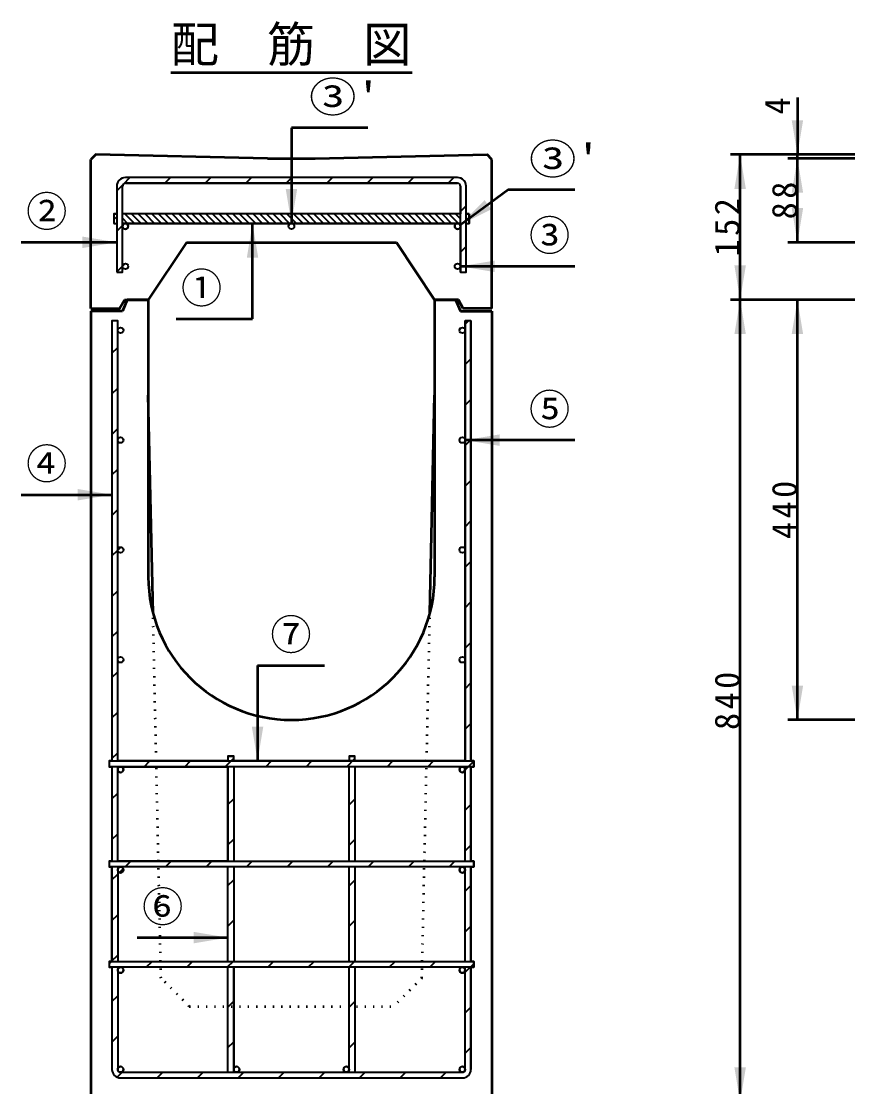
# Model space of a CAD drawing. Units: millimetres, scale not verified. Extents: x -2102 to 2102, y -1485 to 1485.
# Drawn here: x -1003 to -130, y -854 to 262 of the extents above; entities that cross this region are included whole.
import ezdxf
from ezdxf.enums import TextEntityAlignment as Align

# ---------------------------------------------------------------- set-up
doc = ezdxf.new("R2010")
doc.units = ezdxf.units.MM
doc.header["$LTSCALE"] = 5
doc.linetypes.add('DOTTED', pattern=[1.75, 0.25, -1.5])
doc.layers.add('0-0_V-nasSTD', color=7, linetype='Continuous', lineweight=35)
doc.layers.add('0-1_0', color=7, linetype='Continuous', lineweight=50)
doc.styles.add('ＭＳ ゴシック', font='')
doc.styles.get('ＭＳ ゴシック').set_extended_font_data('MS Gothic')

msp = doc.modelspace()

# ---------------------------------------------------------------- linework, layer by layer
at = {"layer": '0-0_V-nasSTD'}
for p, q in [((-902.531, 84.23), (-895.97, 90.791)), ((-895.277, 91.484), (-888.716, 98.045)), ((-545.531, 98.045), (-893.531, 98.045)), ((-893.531, 92.045), (-545.531, 92.045)), ((-852.29, 92.045), (-846.29, 98.045)), ((-809.863, 92.045), (-803.863, 98.045)), ((-767.437, 92.045), (-761.437, 98.045)), ((-725.011, 92.045), (-719.011, 98.045)), ((-682.584, 92.045), (-676.584, 98.045)), ((-640.158, 92.045), (-634.158, 98.045)), ((-597.731, 92.045), (-591.731, 98.045)), ((-555.305, 92.045), (-549.305, 98.045)), ((-902.531, 89.045), (-902.531, -0.955)), ((-542.531, 89.045), (-542.531, 60.045)), ((-536.531, 60.045), (-536.531, 89.045)), ((-542.531, 62.393), (-536.531, 68.393)), ((-905.531, 57.307), (-902.531, 54.307)), ((-894.126, 60.045), (-884.126, 50.045)), ((-887.055, 60.045), (-877.055, 50.045)), ((-879.984, 60.045), (-869.984, 50.045)), ((-872.913, 60.045), (-862.913, 50.045)), ((-865.842, 60.045), (-855.842, 50.045)), ((-858.771, 60.045), (-848.771, 50.045)), ((-851.7, 60.045), (-841.7, 50.045)), ((-844.629, 60.045), (-834.629, 50.045)), ((-837.558, 60.045), (-827.558, 50.045)), ((-830.487, 60.045), (-820.487, 50.045)), ((-823.416, 60.045), (-813.416, 50.045)), ((-816.345, 60.045), (-806.345, 50.045)), ((-809.274, 60.045), (-799.274, 50.045)), ((-802.202, 60.045), (-792.202, 50.045)), ((-795.131, 60.045), (-785.131, 50.045)), ((-788.06, 60.045), (-778.06, 50.045)), ((-780.989, 60.045), (-770.989, 50.045)), ((-773.918, 60.045), (-763.918, 50.045)), ((-766.847, 60.045), (-756.847, 50.045)), ((-759.776, 60.045), (-749.776, 50.045)), ((-752.705, 60.045), (-742.705, 50.045)), ((-745.634, 60.045), (-735.634, 50.045)), ((-738.563, 60.045), (-728.563, 50.045)), ((-731.492, 60.045), (-721.492, 50.045)), ((-724.421, 60.045), (-714.421, 50.045)), ((-717.35, 60.045), (-707.35, 50.045)), ((-710.279, 60.045), (-700.279, 50.045)), ((-703.208, 60.045), (-693.208, 50.045)), ((-696.136, 60.045), (-686.136, 50.045)), ((-689.065, 60.045), (-679.065, 50.045)), ((-681.994, 60.045), (-671.994, 50.045)), ((-674.923, 60.045), (-664.923, 50.045)), ((-667.852, 60.045), (-657.852, 50.045)), ((-660.781, 60.045), (-650.781, 50.045)), ((-653.71, 60.045), (-643.71, 50.045)), ((-646.639, 60.045), (-636.639, 50.045)), ((-639.568, 60.045), (-629.568, 50.045)), ((-632.497, 60.045), (-622.497, 50.045)), ((-625.426, 60.045), (-615.426, 50.045)), ((-618.355, 60.045), (-608.355, 50.045)), ((-611.284, 60.045), (-601.284, 50.045)), ((-604.213, 60.045), (-594.213, 50.045)), ((-597.142, 60.045), (-587.142, 50.045)), ((-590.07, 60.045), (-580.07, 50.045)), ((-582.999, 60.045), (-572.999, 50.045)), ((-575.928, 60.045), (-565.928, 50.045)), ((-568.857, 60.045), (-558.857, 50.045)), ((-561.786, 60.045), (-551.786, 50.045)), ((-554.715, 60.045), (-544.715, 50.045)), ((-547.644, 60.045), (-542.531, 54.931)), ((-533.531, 60.045), (-536.531, 60.045)), ((-536.531, 56.002), (-533.531, 53.002)), ((-905.531, 50.236), (-905.34, 50.045)), ((-905.531, 50.045), (-902.531, 50.045)), ((-902.531, 41.804), (-896.531, 47.804)), ((-896.531, 55.378), (-891.197, 50.045)), ((-896.394, 47.941), (-894.427, 49.908)), ((-545.531, 50.045), (-542.531, 50.045)), ((-542.531, 19.966), (-536.531, 25.966)), ((-902.531, -0.622), (-896.531, 5.378)), ((-896.51, 5.399), (-893.884, 8.024)), ((-531.531, -51.955), (-537.531, -51.955)), ((-537.531, -55.468), (-534.018, -51.955)), ((-543.482, -61.419), (-541.066, -59.003)), ((-907.531, -86.056), (-901.531, -80.056)), ((-537.531, -97.894), (-531.531, -91.894)), ((-907.531, -128.483), (-901.531, -122.483)), ((-537.531, -140.321), (-531.531, -134.321)), ((-907.531, -170.909), (-901.531, -164.909)), ((-537.531, -182.747), (-531.531, -176.747)), ((-907.531, -213.336), (-901.531, -207.336)), ((-537.531, -225.173), (-531.531, -219.173)), ((-907.531, -255.762), (-901.531, -249.762)), ((-537.531, -267.6), (-531.531, -261.6)), ((-901.522, -292.18), (-898.306, -288.964)), ((-907.531, -298.188), (-901.531, -292.188)), ((-537.531, -310.026), (-531.531, -304.026)), ((-907.531, -340.615), (-901.531, -334.615)), ((-537.531, -352.453), (-531.531, -346.453)), ((-907.531, -383.041), (-901.531, -377.041)), ((-537.531, -394.879), (-531.531, -388.879)), ((-907.531, -425.468), (-901.531, -419.468)), ((-537.531, -437.305), (-531.531, -431.305)), ((-907.531, -467.894), (-901.531, -461.894)), ((-537.531, -479.732), (-531.531, -473.732)), ((-910.531, -513.321), (-910.165, -512.955)), ((-907.531, -510.321), (-901.531, -504.321)), ((-873.739, -518.955), (-867.739, -512.955)), ((-831.313, -518.955), (-825.313, -512.955)), ((-788.886, -518.955), (-780.031, -510.1)), ((-746.46, -518.955), (-740.46, -512.955)), ((-704.033, -518.955), (-698.033, -512.955)), ((-661.607, -518.955), (-653.031, -510.379)), ((-653.031, -512.955), (-659.031, -512.955)), ((-619.18, -518.955), (-613.18, -512.955)), ((-576.754, -518.955), (-570.754, -512.955)), ((-537.531, -522.158), (-528.531, -513.158)), ((-540.32, -524.948), (-537.538, -522.166)), ((-907.531, -552.747), (-901.531, -546.747)), ((-786.031, -558.526), (-780.031, -552.526)), ((-659.031, -558.805), (-653.031, -552.805)), ((-537.531, -564.585), (-531.531, -558.585)), ((-907.531, -595.173), (-901.531, -589.173)), ((-786.031, -600.953), (-780.031, -594.953)), ((-659.031, -601.232), (-653.031, -595.232)), ((-537.531, -607.011), (-531.531, -601.011)), ((-893.886, -623.955), (-887.886, -617.955)), ((-851.46, -623.955), (-845.46, -617.955)), ((-809.033, -623.955), (-803.033, -617.955)), ((-766.607, -623.955), (-760.607, -617.955)), ((-724.18, -623.955), (-718.18, -617.955)), ((-681.754, -623.955), (-675.754, -617.955)), ((-639.328, -623.955), (-633.328, -617.955)), ((-596.901, -623.955), (-590.901, -617.955)), ((-554.475, -623.955), (-548.475, -617.955)), ((-528.531, -623.955), (-528.531, -617.955)), ((-907.531, -637.6), (-901.531, -631.6)), ((-899.664, -629.733), (-895.753, -625.822)), ((-786.031, -643.379), (-780.031, -637.379)), ((-659.031, -643.658), (-653.031, -637.658)), ((-537.531, -649.437), (-531.531, -643.437)), ((-907.531, -680.026), (-901.531, -674.026)), ((-786.031, -685.805), (-780.031, -679.805)), ((-659.031, -686.085), (-653.031, -680.085)), ((-537.531, -691.864), (-531.531, -685.864)), ((-910.531, -725.453), (-908.033, -722.955)), ((-907.531, -722.453), (-901.531, -716.453)), ((-871.607, -728.955), (-865.607, -722.955)), ((-829.18, -728.955), (-823.18, -722.955)), ((-786.754, -728.955), (-780.031, -722.232)), ((-744.328, -728.955), (-738.328, -722.955)), ((-701.901, -728.955), (-695.901, -722.955)), ((-659.475, -728.955), (-653.031, -722.511)), ((-617.048, -728.955), (-611.048, -722.955)), ((-574.622, -728.955), (-568.622, -722.955)), ((-537.531, -734.29), (-528.531, -725.29)), ((-537.531, -835.955), (-537.531, -731.955)), ((-907.531, -764.879), (-901.531, -758.879)), ((-786.031, -770.658), (-780.031, -764.658)), ((-659.031, -770.937), (-653.031, -764.937)), ((-537.531, -776.717), (-531.531, -770.717)), ((-907.531, -807.305), (-901.531, -801.305)), ((-786.031, -813.085), (-780.031, -807.085)), ((-659.031, -813.364), (-653.031, -807.364)), ((-537.531, -819.143), (-531.531, -813.143)), ((-902.041, -844.242), (-896.754, -838.955)), ((-898.531, -844.955), (-540.531, -844.955)), ((-860.328, -844.955), (-854.328, -838.955)), ((-817.901, -844.955), (-811.901, -838.955)), ((-775.475, -844.955), (-769.475, -838.955)), ((-733.048, -844.955), (-727.048, -838.955)), ((-690.622, -844.955), (-684.622, -838.955)), ((-648.196, -844.955), (-642.196, -838.955)), ((-605.769, -844.955), (-599.769, -838.955)), ((-563.343, -844.955), (-557.343, -838.955))]:
    msp.add_line(p, q, dxfattribs=at)
at = {"layer": '0-0_V-nasSTD', "lineweight": 50}
for p, q in [((-864.535, -358.346), (-869.531, -129.955)), ((-574.527, -358.346), (-569.531, -129.955))]:
    msp.add_line(p, q, dxfattribs=at)
at = {"layer": '0-0_V-nasSTD'}
for points in [[(-902.531, -0.955), (-896.531, -0.955), (-896.531, 89.045)], [(-902.531, 60.045), (-905.531, 60.045), (-905.531, 50.045)], [(-542.531, 60.045), (-719.531, 60.045), (-896.531, 60.045)], [(-536.531, 50.045), (-533.531, 50.045), (-533.531, 60.045)], [(-896.531, 50.045), (-893.531, 50.045), (-545.531, 50.045)], [(-542.531, 50.045), (-542.531, 47.045), (-542.531, 5.045), (-542.531, -0.955), (-536.531, -0.955), (-536.531, 50.045)], [(-531.531, -835.955), (-531.531, -728.955), (-528.531, -728.955), (-528.531, -722.955), (-531.531, -722.955), (-531.531, -623.955), (-528.531, -623.955), (-528.531, -617.955), (-531.531, -617.955), (-531.531, -518.955), (-528.531, -518.955), (-528.531, -512.955), (-531.531, -512.955), (-531.531, -176.955), (-531.531, -51.955), (-537.531, -51.955), (-537.531, -61.955), (-537.531, -176.955), (-537.531, -291.955), (-537.531, -406.955), (-537.531, -512.955), (-579.055, -512.955), (-653.031, -512.955), (-653.031, -507.955), (-659.031, -507.955), (-659.031, -512.955), (-755.031, -512.955), (-780.031, -512.955), (-780.031, -507.955), (-786.031, -507.955), (-786.031, -512.955), (-860.007, -512.955), (-901.531, -512.955), (-901.531, -406.955), (-901.531, -291.955), (-901.531, -176.955), (-901.531, -61.955), (-901.531, -51.955), (-907.531, -51.955), (-907.531, -234.107)], [(-907.531, -234.107), (-907.531, -512.955), (-910.531, -512.955), (-910.531, -518.955), (-907.531, -518.955), (-907.531, -617.955), (-910.531, -617.955), (-910.531, -623.955), (-907.531, -623.955), (-907.531, -722.955), (-910.531, -722.955), (-910.531, -728.955), (-907.531, -728.955), (-907.531, -835.955)], [(-898.531, -728.955), (-901.531, -728.955), (-901.531, -731.955), (-901.531, -835.955)], [(-898.531, -838.955), (-786.031, -838.955), (-786.031, -769.955), (-786.031, -728.955), (-855.748, -728.955), (-898.531, -728.955)], [(-537.531, -731.955), (-537.531, -728.955), (-540.531, -728.955), (-583.314, -728.955), (-653.031, -728.955), (-653.031, -769.955), (-653.031, -838.955), (-540.531, -838.955)]]:
    msp.add_lwpolyline(points, dxfattribs=at)
for points in [[(-901.531, -617.955), (-901.531, -521.955), (-901.531, -518.955), (-898.531, -518.955), (-859.888, -518.955), (-786.031, -518.955), (-786.031, -617.955), (-857.936, -617.955)], [(-780.031, -617.955), (-659.031, -617.955), (-659.031, -518.955), (-780.031, -518.955)], [(-537.531, -521.955), (-537.531, -518.955), (-540.531, -518.955), (-579.173, -518.955), (-653.031, -518.955), (-653.031, -617.955), (-581.125, -617.955), (-537.531, -617.955)], [(-855.866, -722.955), (-786.031, -722.955), (-786.031, -697.955), (-786.031, -623.955), (-857.818, -623.955), (-898.531, -623.955), (-901.531, -623.955), (-901.531, -626.955), (-901.531, -722.955)], [(-780.031, -722.955), (-659.031, -722.955), (-659.031, -623.955), (-780.031, -623.955)], [(-537.531, -626.955), (-537.531, -623.955), (-540.531, -623.955), (-581.243, -623.955), (-653.031, -623.955), (-653.031, -722.955), (-583.195, -722.955), (-537.531, -722.955)], [(-659.031, -835.955), (-659.031, -769.955), (-659.031, -728.955), (-780.031, -728.955), (-780.031, -769.955), (-780.031, -835.955), (-780.031, -838.955), (-777.031, -838.955), (-662.031, -838.955), (-659.031, -838.955)]]:
    msp.add_lwpolyline(points, close=True, dxfattribs=at)
for centre in [(-719.531, 47.045), (-893.531, 5.045), (-545.531, 5.045), (-898.531, -61.955), (-540.531, -61.955), (-898.531, -176.955), (-540.531, -176.955), (-898.531, -291.955), (-540.531, -291.955), (-898.531, -406.955), (-540.531, -406.955)]:
    msp.add_circle(centre, 3, dxfattribs=at)
for centre, radius, start, end in [((-893.531, 89.045), 9, 90, 180), ((-893.531, 89.045), 3, 90, 180), ((-545.531, 89.045), 9, 0, 90), ((-545.531, 89.045), 3, 0, 90), ((-893.531, 47.045), 3, 90, 180), ((-893.531, 47.045), 3, 180, 90), ((-545.531, 47.045), 3, 90, 0), ((-545.531, 47.045), 3, 0, 90), ((-898.531, -521.955), 3, 90, 180), ((-898.531, -521.955), 3, 180, 90), ((-540.531, -521.955), 3, 90, 0), ((-540.531, -521.955), 3, 0, 90), ((-898.531, -626.955), 3, 90, 180), ((-898.531, -626.955), 3, 180, 90), ((-540.531, -626.955), 3, 90, 0), ((-540.531, -626.955), 3, 0, 90), ((-898.531, -731.955), 3, 90, 180), ((-898.531, -731.955), 3, 180, 90), ((-540.531, -731.955), 3, 90, 0), ((-540.531, -731.955), 3, 0, 90), ((-898.531, -835.955), 9, 180, 270), ((-898.531, -835.955), 3, 270, 180), ((-898.531, -835.955), 3, 180, 270), ((-898.531, -835.955), 3, 180, 270), ((-898.531, -835.955), 3, 180, 270), ((-898.531, -835.955), 3, 180, 270), ((-898.531, -835.955), 3, 180, 270), ((-898.531, -835.955), 3, 180, 270), ((-898.531, -835.955), 3, 180, 270), ((-898.531, -835.955), 3, 180, 270), ((-777.031, -835.955), 3, 270, 180), ((-777.031, -835.955), 3, 180, 270), ((-662.031, -835.955), 3, 0, 270), ((-662.031, -835.955), 3, 270, 0), ((-540.531, -835.955), 3, 0, 270), ((-540.531, -835.955), 3, 270, 0), ((-540.531, -835.955), 3, 270, 0), ((-540.531, -835.955), 3, 270, 0), ((-540.531, -835.955), 3, 270, 0), ((-540.531, -835.955), 3, 270, 0), ((-540.531, -835.955), 9, 270, 0), ((-540.531, -835.955), 3, 270, 0), ((-540.531, -835.955), 3, 270, 0), ((-540.531, -835.955), 3, 270, 0)]:
    msp.add_arc(centre, radius, start, end, dxfattribs=at)
for points in [[(-195.531, 158.045), (-189.531, 122.045), (-183.531, 158.045)], [(-255.531, 86.045), (-249.531, 122.045), (-243.531, 86.045)], [(-195.531, 82.045), (-189.531, 118.045), (-183.531, 82.045)], [(-725.531, 86.045), (-719.531, 50.045), (-713.531, 86.045)], [(-542.817, 48.325), (-517.282, 74.4), (-513.744, 69.555)], [(-542.817, 48.325), (-513.744, 69.555), (-510.205, 64.709)], [(-195.531, 66.045), (-189.531, 30.045), (-183.531, 66.045)], [(-766.318, 14.045), (-760.318, 50.045), (-754.318, 14.045)], [(-938.531, 24.221), (-938.531, 36.221), (-902.531, 30.221)], [(-542.531, 5.045), (-506.531, -0.955), (-506.531, 11.045)], [(-255.531, 6.045), (-249.531, -29.955), (-243.531, 6.045)], [(-255.531, -65.955), (-249.531, -29.955), (-243.531, -65.955)], [(-195.531, -65.955), (-189.531, -29.955), (-183.531, -65.955)], [(-537.531, -176.955), (-501.531, -182.955), (-501.531, -170.955)], [(-943.531, -240.107), (-943.531, -228.107), (-907.531, -234.107)], [(-195.531, -433.955), (-189.531, -469.955), (-183.531, -433.955)], [(-255.531, -833.955), (-249.531, -869.955), (-243.531, -833.955)]]:
    msp.add_solid(points, dxfattribs=at)
at = {"layer": '0-1_0'}
for p, q in [((-845.934, 208.045), (-593.127, 208.045)), ((-189.531, 182.045), (-189.531, 122.045)), ((-719.531, 150.045), (-719.531, 50.045)), ((-639.531, 150.045), (-719.531, 150.045)), ((-929.531, -38.955), (-929.531, 117.045)), ((-744.531, 118.045), (-694.531, 118.045)), ((-694.531, 118.045), (-514.531, 122.045)), ((-509.531, 117.045), (-514.531, 122.045)), ((-509.531, -38.955), (-509.531, 117.045)), ((-129.531, 122.045), (-259.531, 122.045)), ((-249.531, -29.955), (-249.531, 122.045)), ((-129.531, 118.045), (-199.531, 118.045)), ((-189.531, 118.045), (-189.531, 122.045)), ((-189.531, 30.045), (-189.531, 118.045)), ((-760.318, -49.955), (-760.318, 50.045)), ((-1002.531, 30.221), (-902.531, 30.221)), ((-829.531, 30.045), (-869.531, -29.955)), ((-829.531, 30.045), (-609.531, 30.045)), ((-609.531, 30.045), (-569.531, -29.955)), ((-129.531, 30.045), (-199.531, 30.045)), ((-422.531, 5.045), (-542.531, 5.045)), ((-894.531, -29.955), (-869.531, -29.955)), ((-869.531, -29.955), (-869.531, -319.955)), ((-544.531, -29.955), (-569.531, -29.955)), ((-569.531, -29.955), (-569.531, -319.955)), ((-129.531, -29.955), (-259.531, -29.955)), ((-249.531, -869.955), (-249.531, -29.955)), ((-189.531, -469.955), (-189.531, -29.955)), ((-929.531, -41.955), (-929.531, -869.955)), ((-896.531, -41.955), (-929.531, -41.955)), ((-542.531, -41.955), (-509.531, -41.955)), ((-509.531, -41.955), (-509.531, -869.955)), ((-840.318, -49.955), (-760.318, -49.955)), ((-422.531, -176.955), (-537.531, -176.955)), ((-1002.531, -234.107), (-907.531, -234.107)), ((-755.031, -412.955), (-755.031, -512.955)), ((-755.031, -412.955), (-685.031, -412.955)), ((-129.531, -469.955), (-199.531, -469.955)), ((-881.031, -697.955), (-786.031, -697.955))]:
    msp.add_line(p, q, dxfattribs=at)
at = {"layer": '0-1_0', "lineweight": 35}
for p, q in [((-545.531, 98.045), (-893.531, 98.045)), ((-545.531, 92.045), (-893.531, 92.045)), ((-542.531, -0.955), (-542.531, 89.045)), ((-536.531, -0.955), (-536.531, 89.045)), ((-905.531, 60.045), (-905.531, 50.045)), ((-905.531, 60.045), (-902.531, 60.045)), ((-542.531, 60.045), (-896.531, 60.045)), ((-536.531, 60.045), (-533.531, 60.045)), ((-533.531, 60.045), (-533.531, 50.045)), ((-905.531, 50.045), (-902.531, 50.045)), ((-542.531, 50.045), (-896.531, 50.045)), ((-536.531, 50.045), (-533.531, 50.045)), ((-902.531, -0.955), (-896.531, -0.955)), ((-542.531, -0.955), (-536.531, -0.955)), ((-901.531, -51.955), (-907.531, -51.955)), ((-907.531, -51.955), (-907.531, -512.955)), ((-901.531, -512.955), (-901.531, -51.955)), ((-537.531, -512.955), (-537.531, -51.955)), ((-531.531, -51.955), (-531.531, -512.955)), ((-910.531, -512.955), (-910.531, -518.955)), ((-910.531, -512.955), (-910.531, -518.955)), ((-910.531, -512.955), (-528.531, -512.955)), ((-786.031, -507.955), (-780.031, -507.955)), ((-786.031, -507.955), (-786.031, -512.955)), ((-780.031, -512.955), (-780.031, -507.955)), ((-659.031, -507.955), (-653.031, -507.955)), ((-659.031, -507.955), (-659.031, -512.955)), ((-653.031, -512.955), (-653.031, -507.955)), ((-528.531, -512.955), (-528.531, -518.955)), ((-528.531, -518.955), (-910.531, -518.955)), ((-907.531, -518.955), (-907.531, -617.955)), ((-901.531, -617.955), (-901.531, -518.955)), ((-786.031, -617.955), (-786.031, -518.955)), ((-780.031, -518.955), (-780.031, -617.955)), ((-659.031, -617.955), (-659.031, -518.955)), ((-653.031, -518.955), (-653.031, -617.955)), ((-537.531, -617.955), (-537.531, -518.955)), ((-531.531, -518.955), (-531.531, -617.955)), ((-910.531, -617.955), (-910.531, -623.955)), ((-910.531, -617.955), (-528.531, -617.955)), ((-528.531, -623.955), (-910.531, -623.955)), ((-907.531, -722.955), (-907.531, -623.955)), ((-901.531, -623.955), (-901.531, -722.955)), ((-786.031, -722.955), (-786.031, -623.955)), ((-780.031, -623.955), (-780.031, -722.955)), ((-659.031, -722.955), (-659.031, -623.955)), ((-653.031, -623.955), (-653.031, -722.955)), ((-537.531, -722.955), (-537.531, -623.955)), ((-531.531, -623.955), (-531.531, -722.955)), ((-528.531, -617.955), (-528.531, -623.955)), ((-910.531, -722.955), (-910.531, -728.955)), ((-910.531, -722.955), (-528.531, -722.955)), ((-528.531, -722.955), (-528.531, -728.955)), ((-528.531, -728.955), (-910.531, -728.955)), ((-907.531, -728.955), (-907.531, -835.955)), ((-901.531, -728.955), (-901.531, -835.955)), ((-786.031, -838.955), (-786.031, -728.955)), ((-780.031, -838.955), (-780.031, -728.955)), ((-659.031, -838.955), (-659.031, -728.955)), ((-653.031, -728.955), (-653.031, -838.955)), ((-537.531, -835.955), (-537.531, -728.955)), ((-531.531, -728.955), (-531.531, -835.955)), ((-898.531, -838.955), (-540.531, -838.955)), ((-898.531, -844.955), (-540.531, -844.955))]:
    msp.add_line(p, q, dxfattribs=at)
at = {"layer": '0-1_0', "linetype": 'DOTTED'}
for p, q in [((-856.179, -740.307), (-864.535, -358.346)), ((-582.882, -740.307), (-574.527, -358.346)), ((-826.531, -769.955), (-856.179, -740.307)), ((-582.882, -740.307), (-612.531, -769.955)), ((-826.531, -769.955), (-612.531, -769.955))]:
    msp.add_line(p, q, dxfattribs=at)
at = {"layer": '0-1_0'}
for points in [[(-744.531, 118.045), (-924.531, 122.045), (-929.531, 117.045)], [(-422.531, 85.045), (-492.531, 85.045), (-542.817, 48.325)], [(-929.531, -38.955), (-899.531, -38.955), (-894.531, -29.955)], [(-869.531, -29.955), (-891.531, -29.955), (-896.531, -41.955)], [(-569.531, -29.955), (-547.531, -29.955), (-542.531, -41.955)], [(-509.531, -38.955), (-539.531, -38.955), (-544.531, -29.955)]]:
    msp.add_lwpolyline(points, dxfattribs=at)
at = {"layer": '0-1_0', "lineweight": 35}
for centre in [(-893.531, 47.045), (-719.531, 47.045), (-545.531, 47.045), (-893.531, 5.045), (-545.531, 5.045), (-898.531, -61.955), (-540.531, -61.955), (-898.531, -176.955), (-540.531, -176.955), (-898.531, -291.955), (-540.531, -291.955), (-898.531, -406.955), (-540.531, -406.955), (-898.531, -521.955), (-540.531, -521.955), (-898.531, -626.955), (-540.531, -626.955), (-898.531, -731.955), (-540.531, -731.955), (-898.531, -835.955), (-777.031, -835.955), (-662.031, -835.955), (-540.531, -835.955)]:
    msp.add_circle(centre, 3, dxfattribs=at)
for centre, radius, start, end in [((-893.531, 89.045), 9, 90, 180), ((-893.531, 89.045), 3, 90, 180), ((-545.531, 89.045), 9, 0, 90), ((-545.531, 89.045), 3, 0, 90), ((-898.531, -835.955), 9, 180, 270), ((-898.531, -835.955), 3, 180, 270), ((-898.531, -835.955), 3, 180, 270), ((-898.531, -835.955), 3, 180, 270), ((-540.531, -835.955), 3, 270, 0), ((-540.531, -835.955), 9, 270, 0), ((-540.531, -835.955), 9, 270, 0), ((-540.531, -835.955), 3, 270, 0), ((-540.531, -835.955), 3, 270, 0)]:
    msp.add_arc(centre, radius, start, end, dxfattribs=at)
at = {"layer": '0-1_0'}
for start, end in [(180, 270), (270, 0)]:
    msp.add_arc((-719.531, -319.955), 150, start, end, dxfattribs=at)
for points in [[(-761.031, -476.955), (-755.031, -512.955), (-749.031, -476.955)], [(-822.031, -703.955), (-822.031, -691.955), (-786.031, -697.955)]]:
    msp.add_solid(points, dxfattribs=at)

# ---------------------------------------------------------------- texts
at = {"layer": '0-0_V-nasSTD', "style": 'ＭＳ ゴシック'}
for s, height, p in [('配\u3000筋\u3000図', 36.95, (-845.934, 208.045)), ('②', 31.67, (-997.531, 37.221)), ('③', 31.67, (-470.731, 12.045)), ('①', 31.67, (-835.318, -42.955)), ('⑤', 31.67, (-470.731, -169.955)), ('④', 31.67, (-997.531, -227.107)), ('⑦', 31.67, (-741.631, -405.955)), ('⑥', 31.67, (-876.031, -690.955))]:
    msp.add_text(s, height=height, dxfattribs=at).set_placement(p, align=Align.BOTTOM_LEFT)
at = {"layer": '0-0_V-nasSTD', "style": 'ＭＳ ゴシック', "width": 1.15}
for p in [(-701.131, 157.045), (-470.731, 92.045)]:
    msp.add_text("③'", height=31.67, dxfattribs=at).set_placement(p, align=Align.BOTTOM_LEFT)
at = {"layer": '0-0_V-nasSTD', "style": 'ＭＳ ゴシック'}
msp.add_text('4', height=26.39, rotation=90, dxfattribs=at).set_placement((-189.531, 164.045), align=Align.BOTTOM_LEFT)
at = {"layer": '0-0_V-nasSTD', "char_height": 26.39, "attachment_point": 7, "rotation": 90, "style": 'ＭＳ ゴシック'}
for s, insert in [('\\T1.2;88', (-189.531, 54.245)), ('\\T1.2;152', (-249.531, 15.445)), ('\\T1.2;440', (-189.531, -280.555)), ('\\T1.2;840', (-249.531, -480.555))]:
    msp.add_mtext(s, dxfattribs=dict(at, insert=insert))

doc.saveas('drawing.dxf')
